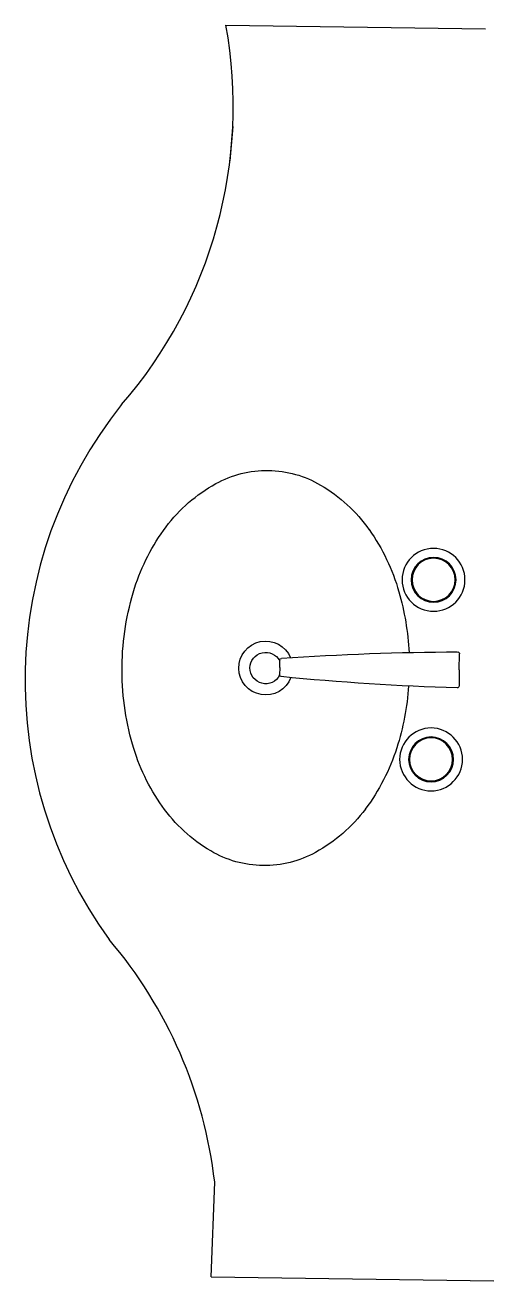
# Model space of a CAD drawing. Extents: x 777.47 to 777.99, y 175.65 to 177.04.
import ezdxf

# ---------------------------------------------------------------- set-up
doc = ezdxf.new("R2010")
doc.units = 0
doc.header["$LTSCALE"] = 0.3
doc.header["$MEASUREMENT"] = 0
doc.layers.get('0').update_dxf_attribs({"linetype": 'CONTINUOUS'})
doc.layers.add('alvenaria fina', color=1, linetype='CONTINUOUS')

# ---------------------------------------------------------------- blocks, each defined once
blk = doc.blocks.new('PIA-CUBA-P')
for p, q in [((0.7425, 0.5909), (0.7246, 0.5909)), ((0.7425, 0.5909), (0.7605, 0.5909)), ((0.7425, 0.3909), (0.7344, 0.3909)), ((0.7425, 0.3909), (0.7507, 0.3909))]:
    blk.add_line(p, q)
for centre, radius in [((0.6425, 0.5609), 0.035), ((0.8425, 0.5609), 0.035), ((0.6425, 0.5609), 0.025), ((0.6425, 0.5609), 0.024), ((0.8425, 0.5609), 0.025), ((0.8425, 0.5609), 0.024)]:
    blk.add_circle(centre, radius)
for centre, radius, start, end in [((0.7246, 0.5889), 0.002, 90, 180.8897), ((3.5719, 0.6331), 2.8497, 180.8897, 184.839), ((-2.0868, 0.6331), 2.8497, 355.161, 359.1103), ((0.7605, 0.5889), 0.002, 359.1103, 90), ((0.7417, 0.2338), 0.3015, 93.3887, 106.7647), ((0.7417, 0.2338), 0.3015, 73.2353, 86.3087), ((0.7208, 0.3033), 0.2289, 106.7647, 126.0274), ((0.7627, 0.3033), 0.2289, 53.9726, 73.2353), ((0.6888, 0.3474), 0.1744, 126.0274, 150.3366), ((0.7947, 0.3474), 0.1744, 29.6634, 53.9726), ((0.6397, 0.3753), 0.118, 150.3366, 180), ((0.8437, 0.3753), 0.118, 0, 29.6634), ((0.7417, 0.3753), 0.03, 109.9848, 66.8451), ((0.7344, 0.3929), 0.002, 184.839, 270), ((0.7507, 0.3929), 0.002, 270, 355.161), ((0.7417, 0.3753), 0.0175, 116.7599, 62.2389), ((0.6397, 0.3753), 0.118, 180, 209.6634), ((0.8437, 0.3753), 0.118, 330.3366, 0), ((0.6888, 0.4032), 0.1744, 209.6634, 233.9726), ((0.7947, 0.4032), 0.1744, 306.0274, 330.3366), ((0.7208, 0.4473), 0.2289, 233.9726, 253.2353), ((0.7627, 0.4473), 0.2289, 286.7647, 306.0274), ((0.7417, 0.5168), 0.3015, 253.2353, 270), ((0.7417, 0.5168), 0.3015, 270, 286.7647)]:
    blk.add_arc(centre, radius, start, end)

msp = doc.modelspace()

# ---------------------------------------------------------------- linework, layer by layer
at = {"layer": 'alvenaria fina'}
for p, q in [((777.6956, 177.044), (777.9847, 177.04)), ((777.7032, 176.9309), (777.7001, 176.893)), ((777.6792, 175.6502), (777.6831, 175.7556)), ((777.6792, 175.6502), (777.9941, 175.6458))]:
    msp.add_line(p, q, dxfattribs=at)
for centre, radius, start, end in [((777.1975, 176.9537), 0.5062, 318.9885, 10.2715), ((777.9637, 176.3146), 0.4918, 141.3813, 215.957), ((777.1802, 175.6977), 0.5062, 6.571, 40.406)]:
    msp.add_arc(centre, radius, start, end, dxfattribs=at)

# ---------------------------------------------------------------- block references
at = {"layer": 'alvenaria fina', "xscale": -1, "rotation": 269.2095849209349}
msp.add_blockref('PIA-CUBA-P', (777.3544, 175.5917), dxfattribs=at)

doc.saveas('drawing.dxf')
